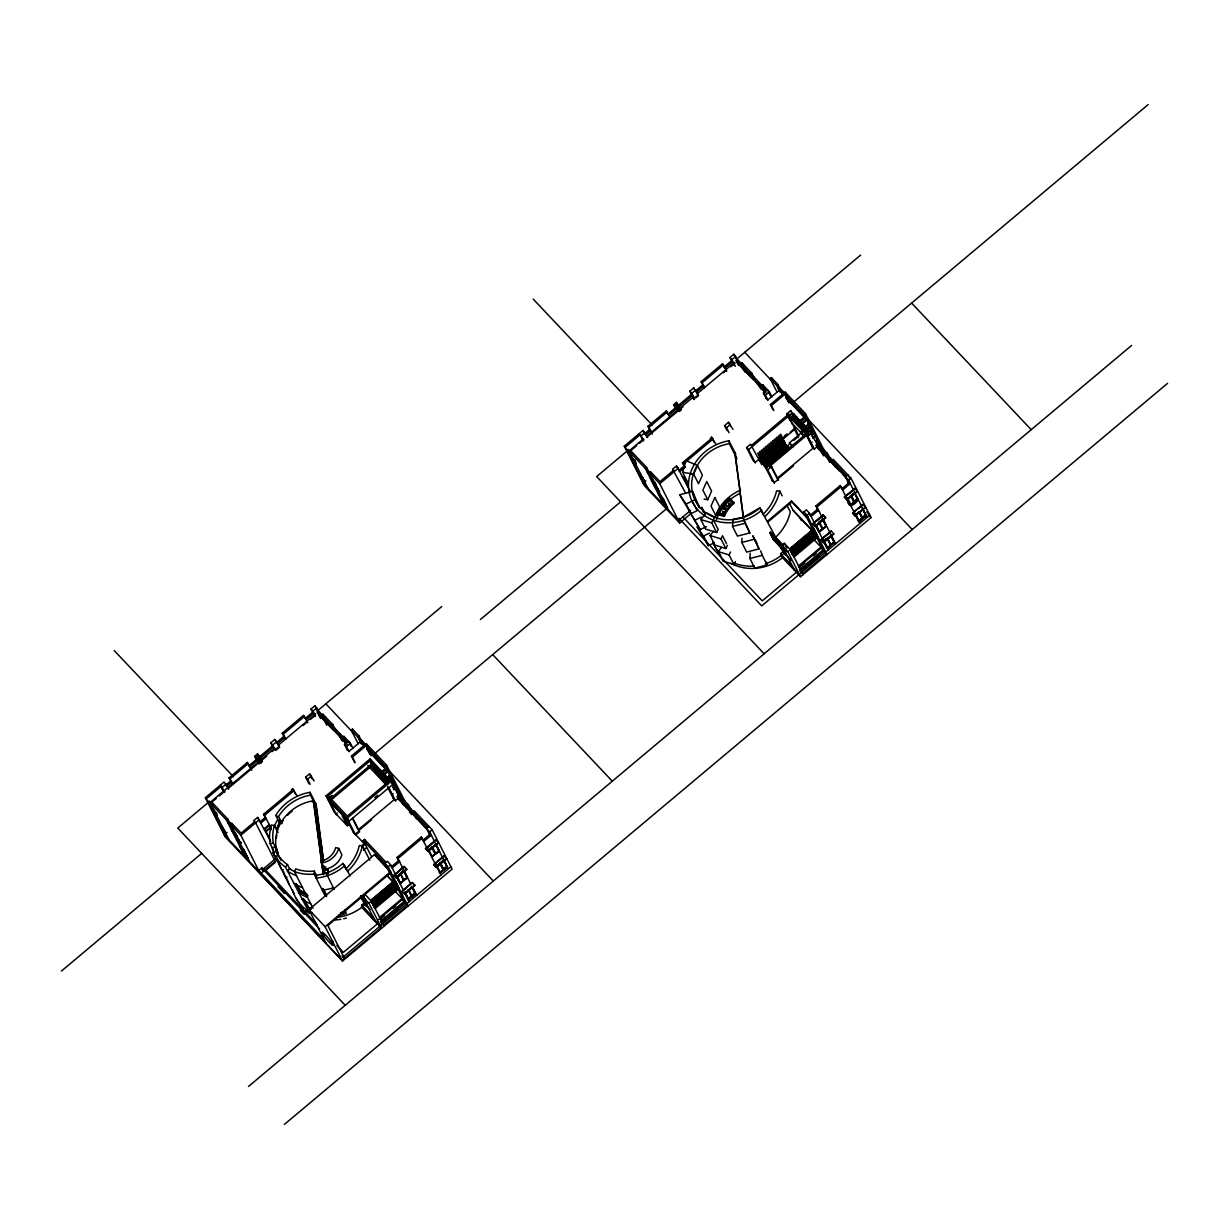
<?xml version="1.0" encoding="UTF-8"?>
<svg xmlns="http://www.w3.org/2000/svg" width="1229" height="1229" viewBox="0 0 1229 1229"><rect width="100%" height="100%" fill="white"/><g stroke="black" fill="none" stroke-linecap="round" stroke-linejoin="round"><path stroke-width="1.5" d="M325.117 895.741L314.117 874.065L314.286 871.115L312.304 871.269A42.139 37.377 -26.9 0 1 297.249 869.395L295.79 868.872L294.422 871.638L313.026 908.323M732.561 526.473L732.96 519.329L742.746 517.332L749.828 532.94L737.446 536.09L732.561 526.473L744.943 523.324M759.046 548.917L752.947 536.013L759.046 548.917L746.664 552.067L741.778 542.45L742.009 538.256M766.066 561.96L767.173 564.956L754.79 568.09L749.905 558.473L750.212 553.111M687.487 481.891L682.602 472.274L685.936 460.568L697.519 465.53L702.404 475.147L698.533 483.734L693.648 474.117L697.519 465.53M707.75 499.711L711.606 491.124L706.736 481.507L702.865 490.094L707.75 499.711L704.063 499.097M716.63 532.526L711.745 522.909L714.663 517.025L706.491 512.77L700.822 519.529L705.707 529.146L716.63 532.526L718.166 529.407L713.296 519.79M727.384 545.384L725.832 548.503L720.962 538.886L722.498 535.767L726.569 543.786M735.434 561.592L733.974 564.541L729.089 554.924L730.548 551.975M279.029 822.262L275.895 815.15A45.381 40.25 -26.9 0 1 310.046 792.29L316.13 804.319L323.565 860.684M281.963 823.783L278.645 816.363A42.139 37.377 -26.9 0 1 310.43 795.178L310.046 792.29M308.126 895.91L299.477 891.471L307.02 894.651M305.944 894.589L299.876 891.486L306.282 894.067M311.045 909.061L307.957 906.987M308.356 906.987L303.409 898.43M309.8 910.735A45.381 40.25 -26.9 0 1 307.573 909.399L285.451 867.044L287.494 864.617L286.418 863.879A42.139 37.377 -26.9 0 1 277.047 853.325L276.018 851.328L273.099 852.726L294.207 894.328A45.381 40.25 -26.9 0 1 292.364 889.612M300.506 890.257L298.463 892.684A45.396 40.265 -26.9 0 0 307.434 897.293M725.832 548.503L714.925 545.123L710.039 535.506L713.665 531.174M733.974 564.541L723.051 561.161L718.166 551.544L721.577 547.489M416.477 818.652L413.082 811.939L414.311 810.91L432.178 829.821L452.118 869.103L342.522 961.047L225.291 836.98L205.366 797.698L224.124 781.951L228.655 789.095M231.605 782.842L229.055 777.819L247.321 762.487L251.715 770.245M256.415 759.63L254.726 756.281L257.552 753.899L262.407 761.611L260.917 762.856L259.918 761.796L227.903 788.68M270.887 742.715L274.835 739.397L279.674 747.124L275.726 750.427L270.887 742.715L273.437 747.739M284.79 738.214L282.24 733.191L303.594 715.263L307.834 722.744M313.549 714.08L310.998 709.056L314.947 705.738L319.494 712.881M691.266 513.292L679.698 523.016L644.211 485.455L624.286 446.188L643.044 430.442L647.575 437.585M650.525 431.333L647.975 426.294L666.241 410.978L669.79 417.061M675.351 408.12L673.646 404.756L676.488 402.375L681.327 410.102M694.062 399.579L689.807 391.191L693.755 387.888L698.594 395.6L695.967 397.812M702.865 385.015L701.16 381.666L722.514 363.753L726.769 371.219M732.469 362.57L729.918 357.547L733.867 354.229L738.414 361.372M225.061 835.628L206.349 798.758L221.159 786.33L223.709 791.353M232.604 783.902L230.053 778.863L248.319 763.547M259.119 764.039L255.724 757.325L257.076 756.188L260.917 762.856M285.789 739.274L283.238 734.235L304.592 716.323M643.981 484.103L625.284 447.233L640.079 434.805L642.644 439.844M652.369 434.052L648.973 427.354L667.239 412.022M677.194 410.839L674.644 405.816L675.996 404.679L679.837 411.346L678.838 410.286L646.823 437.155M704.709 387.749L702.158 382.726L723.512 364.813M224.707 792.413L222.157 787.374L226.105 784.071M258.075 757.248L259.549 756.004M272.884 744.82L276.832 741.502M315.546 716.2L312.996 711.161L316.944 707.858M643.627 440.888L641.077 435.865L645.025 432.547M676.995 405.739L678.469 404.495M693.648 397.858L694.646 398.918L691.804 393.311L695.752 389.992M735.311 366.35L731.916 359.651L735.864 356.333M259.181 757.095L272.515 745.911L273.514 746.971L260.179 758.155L257.552 753.899M276.464 742.608L283.868 736.386L284.867 737.446L277.462 743.653M695.384 391.083L702.788 384.877L703.787 385.937L696.382 392.143M313.625 713.312L306.221 719.533L305.222 718.473L312.627 712.267L315.238 716.522M692.434 395.461L679.099 406.645L678.101 405.585L691.435 394.401L694.062 398.657M732.545 361.802L725.141 368.024L724.142 366.964L731.547 360.742L734.159 365.013M208.269 802.476L177.759 828.069L345.211 1005.307M317.143 711.115L441.733 606.573M627.189 450.951L596.679 476.56L764.131 653.782M737.508 358.392L860.653 255.064M320.585 718.504L317.328 712.098L318.557 711.053L324.548 717.383M738.69 365.397L736.248 360.573L737.492 359.544L742.27 364.614M210.021 802.522L259.519 760.997L260.517 762.057L261.992 760.812L260.994 759.752L274.328 748.569L275.327 749.629L279.275 746.31L278.276 745.266L315.699 713.849M628.941 451.012L643.504 438.799M646.408 436.356L678.439 409.487L679.437 410.547L680.912 409.303L679.914 408.243L693.248 397.059L694.247 398.119L698.195 394.801L697.196 393.741L734.619 362.34M229.055 839.837L210.343 802.967L211.572 801.938L227.749 819.052L230.299 824.075M647.975 488.328L629.263 451.458L630.492 450.428L646.669 467.527L649.219 472.566M211.88 802.107L216.258 798.451M219.161 796.008L224.984 791.123M261.408 760.567L266.739 756.081M272.07 751.61L274.728 749.383L274.328 748.569M303.148 725.525L306.036 723.113M310.353 719.487L314.67 715.862M630.815 450.597L636.637 445.712M639.541 443.27L643.904 439.598M680.328 409.042L682.986 406.814M723.512 372.802L726.385 370.39M730.717 366.764L735.034 363.139M213.185 805.164L211.972 806.178L207.978 801.953L209.191 800.939L212.187 804.104M632.105 453.639L630.892 454.669L626.898 450.444L628.111 449.43L631.107 452.595M326.791 725.279L321.691 715.217L322.92 714.187L332.89 724.726L336.285 731.439M744.851 372.08L740.611 363.707L741.84 362.663L751.81 373.217L755.205 379.915M630.646 456.435L634.149 461.075M211.634 808.882L214.384 810.863L211.88 808.682L216.765 815.011M743.468 365.873L742.239 366.903L736.248 360.573M214.076 810.556L212.863 811.57L216.842 815.795L213.354 811.155M213.063 811.693L212.125 808.467M633.949 460.952L635.362 460.061M334.196 730.794L331.646 725.771L332.89 724.726M753.131 379.285L750.581 374.246L751.81 373.217M245.216 856.951L226.505 820.081L227.749 819.052M664.136 505.442L645.425 468.572L646.669 467.527M220.682 825.596L224.17 830.22M639.602 474.071L643.09 478.711L641.123 475.792M641.415 477.405L644.718 481.922L645.932 480.892M254.649 821.771L241.084 833.154L231.728 823.261L230.499 824.306L249.21 861.176M223.97 830.113L222.034 827.44L224.216 829.898M642.89 478.588L644.641 481.123L641.169 477.605M339.265 735.295L340.494 734.266L334.518 727.937L333.274 728.966L339.265 735.295L341.693 740.119M758.185 383.786L759.414 382.757L753.438 376.427L752.194 377.457L758.185 383.786L760.628 388.594M342.722 741.148L340.279 736.34L341.493 735.326L345.472 739.535M759.199 384.831L760.413 383.801L764.392 388.026L763.178 389.055L759.199 384.831L761.642 389.639M225.399 832.909L221.804 829.206L225.798 833.431L227.012 832.417M233.356 826.472L232.127 827.501L228.133 823.292L229.377 822.247L232.358 825.412M652.276 474.962L651.047 475.992L647.053 471.767L648.297 470.738L651.278 473.902M61.45 971.064L201.679 853.387M480.37 619.539L620.599 501.878M346.04 744.052L342.63 737.354L343.874 736.325L350.434 743.299L352.984 748.323M358.192 743.791L351.248 730.118L352.493 729.089L359.068 736.048L362.54 742.884M764.96 392.543L761.55 385.845L762.794 384.8L769.354 391.79L771.904 396.813M777.112 392.266L770.184 378.609L771.413 377.58L777.988 384.539L781.245 390.945M233.51 832.202L236.506 836.411M652.43 480.693L655.917 484.487L652.246 480.831M270.657 841.297L257.614 817.408L253.666 820.711L255.647 822.831L274.359 859.701M309.017 783.825L305.606 777.127L309.57 773.809L314.102 780.937M347.331 750.12L344.489 744.497L348.452 741.179L350.987 746.218M690.421 491.462L676.534 465.883L672.586 469.201L685.628 493.106M727.092 430.642L724.542 425.603L728.49 422.3L733.022 429.428M766.251 398.595L763.409 392.988L767.372 389.654L770.752 396.383M296.834 795.44L292.686 788.726L291.457 789.755L292.041 790.401L263.544 814.32L265.249 817.669M715.754 443.93L711.606 437.217L710.377 438.246L710.976 438.876L682.464 462.795L684.169 466.16M673.584 470.261L660.004 481.645L650.648 471.752L649.419 472.781L668.13 509.666M236.767 838.9L240.254 843.54L241.483 842.51M260.763 874.526L240.838 835.244L259.596 819.513M271.332 828.776L264.542 815.365L294.284 790.416M310.154 784.256L307.603 779.232L311.551 775.914M349.036 751.641L346.486 746.617L350.434 743.299M361.295 743.914L357.839 737.093L359.068 736.048M655.687 487.391L659.174 492.03M679.698 523.016L659.758 483.734L678.516 468.003M685.167 467.204L683.462 463.855L713.204 438.907M729.074 432.746L726.523 427.723L730.472 424.404M767.956 400.132L765.406 395.093L769.354 391.79M780.016 391.99L776.759 385.568L777.988 384.539M236.967 839.023L231.789 830.22M651.984 479.832L655.395 487.913L650.709 478.695M240.346 842.602L235.185 833.8M783.103 394.524L779.186 390.392L767.848 399.901L765.851 397.797M269.228 837.809L264.558 828.592L269.151 825.504M241.637 848.24L244.955 852.173M264.696 828.745L268.951 825.289M354.843 762.779L351.433 756.065L366.242 743.653L386.613 765.206L405.324 802.076M660.557 496.731L663.552 500.925L658.452 494.212M772.903 409.58L770.353 404.556L785.162 392.128L805.533 413.681L824.244 450.567M354.981 762.149L352.431 757.125L366.012 745.742L385.384 766.235L403.235 801.431M773.901 410.64L771.351 405.616L784.932 394.217L804.304 414.726L822.155 449.922M662.723 497.914L666.917 507.546L663.522 503.951L658.852 494.734M265.879 831.203L270.103 827.624L266.017 831.357M662.431 498.436L659.942 494.857M266.171 831.418L270.073 827.685M245.631 854.309L244.402 855.353L248.396 859.563L244.894 854.938M664.551 502.799L663.322 503.829L667.316 508.053M373.693 754.452L667.562 507.869M792.613 402.943L1148.193 104.557M334.411 812.384L326.038 795.87L370.083 758.907L391.175 781.229L400.116 798.865M369.852 760.997L328.266 795.9L347.361 816.102L388.948 781.214L369.852 760.997L371.481 764.208L388.026 781.721M332.06 795.378L327.651 799.08L348.744 821.402L392.804 784.44L380.944 771.873M753.331 460.875L746.587 447.571L750.535 444.253L761.796 464.654M790.063 420.564L786.683 413.912L790.631 410.594L799.603 426.279M329.894 799.096L371.481 764.208M751.518 445.313L788.91 413.943L808.021 434.144L770.629 465.514L777.127 478.342L813.291 448.001L806.777 435.174M330.97 800.094L372.387 765.329M755.328 462.98L748.569 449.676L792.628 412.714M331.292 800.955L330.063 801.999L347.162 820.096L348.391 819.052M374.707 765.283L373.478 766.312L377.687 774.623M797.452 424.773L792.398 414.803L793.627 413.758L796.653 419.273M375.198 765.805L373.969 766.835L378.194 775.161M797.959 425.295L792.889 415.325L794.118 414.296M798.942 426.355L793.888 416.385L795.117 415.341L797.314 419.197M375.459 768.417L376.704 767.388M798.604 425.219L794.38 416.908L795.624 415.878M798.804 420.779L796.622 416.923L795.378 417.968L799.249 425.142M795.885 418.49L797.114 417.461M319.571 929.032L261.838 867.92L258.735 870.516L324.348 939.955M379.193 770.03L377.964 771.059L381.328 777.711M800.755 426.724L796.884 419.55L798.113 418.505L803.889 429.29M379.684 770.552L378.455 771.582L381.835 778.234M798.604 419.043L796.884 419.55M385.384 766.235L386.613 765.206M804.304 414.726L805.533 413.681M262.023 870.055L276.986 857.489M690.683 510.358L678.469 520.604L642.982 483.058M380.683 771.612L379.454 772.642L384.508 782.612M801.754 427.784L798.374 421.132L799.603 420.088L806.239 432.531M381.19 772.135L379.945 773.164L383.325 779.816M382.111 771.29L385.814 768.171L386.812 769.231L403.066 801.293M802.245 428.306L798.865 421.655L804.734 416.662L805.732 417.722L800.786 421.854M277.8 859.286L260.425 873.865L342.184 960.387L381.282 927.588L361.495 906.649M265.111 870.885L275.25 862.374M383.11 772.334L386.812 769.231M382.188 773.195L380.944 774.224L386.014 784.194M802.399 427.707L799.864 422.715L801.108 421.67L800.371 423.237L803.735 429.889M784.071 436.295L786.959 433.868M758.785 458.647L761.657 456.236M765.944 452.641L768.816 450.229M771.674 447.832L787.436 434.605M790.293 432.209L794.595 428.598M336.162 814.013L337.391 812.984M382.68 774.977L387.611 770.844M801.6 423.467L806.531 419.319M804.78 427.108L802.598 423.252L801.369 424.297L806.086 433.13M384.324 774.746L388.026 771.643M802.015 424.266L806.946 420.134M801.861 424.819L803.09 423.79M385.676 776.882L384.431 777.911L386.966 782.904M803.351 426.402L804.089 424.835L802.86 425.879L806.731 433.054M807.376 432.977L804.35 427.462L808.313 424.22L812.984 433.438M805.748 426.555L808.467 424.389M386.352 778.756L389.654 775.222M805.272 427.231L808.974 424.128L807.991 423.083M387.12 778.387L389.393 775.729L394.232 785.116M808.713 424.635L804.35 427.462M386.92 780.553L388.164 779.524M792.367 446.296L789.433 442.824L801.154 432.977L801.569 433.791M808.375 434.037L805.855 429.044L807.576 428.537M808.037 432.9L806.347 429.566L809.634 426.724L807.361 429.489M388.717 780.2L390.868 778.51M785.316 448.57L789.832 443.623M793.627 440.443L797.59 437.109M806.593 429.566L809.696 426.801M388.349 780.799L391.006 778.556M807.269 429.29L809.926 427.047M388.441 780.999L391.114 778.756L390.607 778.141M807.345 430.626L809.081 430.119L807.345 430.626L809.035 433.945M355.488 834.706L347.116 818.191L391.175 781.229M772.595 481.399L765.682 467.773L809.727 430.811L823.43 455.805M374.799 797.652L377.733 795.194M774.424 483.181L767.664 469.893L771.612 466.574L769.631 464.47M814.52 449.537L807.776 436.234L811.724 432.915M349.528 821.279L348.283 822.309L342.307 815.979L347.285 825.78L348.514 824.751L345.195 818.222M392.466 787.328L394.54 784.839M811.386 435.819L813.859 433.745L808.574 423.713M393.28 788.941L395.753 786.867M393.695 789.74L396.153 787.666M812.615 438.231L815.073 436.157M391.928 794.702L393.157 793.673M810.848 443.193L812.077 442.163M398.887 799.895L397.259 796.684L398.503 795.655L402.482 799.879M817.807 448.385L816.179 445.175L817.423 444.145L821.402 448.355M358.607 830.666L371.634 819.743M777.542 479.141L793.442 465.791M355.258 834.23L359.206 830.912M778.126 479.402L774.178 482.705L772.181 480.6M356.978 833.923L359.605 831.71L352.692 818.084M403.189 804.718L399.824 798.097L401.053 797.053L408.535 804.964L411.592 810.986M371.419 856.521L363.277 840.498L364.521 839.453L386.167 862.374M411.669 814.612L407.291 806.009L408.535 804.964M826.211 454.484L827.455 453.455L819.973 445.543L818.744 446.573L826.211 454.484L830.082 462.119M361.495 845.998L365.443 842.679M361.864 846.827L365.858 843.478M363.385 850.253L366.242 847.856M835.397 467.143L832.002 460.429L833.231 459.4L851.113 478.311L871.038 517.593L800.54 576.739L782.566 557.72L780.538 553.711L783.011 551.652L791.399 560.532M415.94 814.12L414.711 815.15L408.719 808.82L409.964 807.791L414.741 812.845M767.541 521.188L791.522 501.079L806.301 516.718M767.956 521.987L791.922 501.878L791.522 501.079M326.038 943.304L308.955 909.629L374.492 854.631L390.638 871.73L325.101 926.712L342.522 961.047M770.598 532.049L769.968 532.879L770.598 532.049L782.689 544.939L781.951 545.568M770.982 532.787L770.337 533.616L770.982 532.787L782.965 545.476L782.32 546.29M772.473 537.826L773.21 537.196L772.473 537.826L784.563 550.7L785.3 550.085L770.706 534.338L771.351 533.524L783.441 546.413L782.689 547.028M783.441 548.503L784.087 547.673L771.72 534.262L771.075 535.076L785.669 550.822L784.932 551.437L772.841 538.548L773.579 537.933L772.841 538.548M771.075 535.076L771.72 534.262M771.459 535.813L772.089 534.999L771.459 535.813L783.81 549.24L784.455 548.411L783.718 549.04M772.104 537.088L772.841 536.458L772.196 537.288L784.194 549.977L784.932 549.348M428.998 826.456L426.524 828.515L429.935 835.228M813.583 531.051L803.858 511.909L806.332 509.835L809.512 513.215L828.223 550.085M398.703 860.807L396.998 857.458L421.317 837.057L441.027 874.987M818.483 510.972L815.933 505.933L840.237 485.532L859.947 523.462M408.059 906.065L388.134 866.798L390.592 864.724L387.412 861.345L384.938 863.419L394.294 881.854M410.609 883.743L397.996 858.503L422.315 838.101M448.032 868.35L429.72 831.895L432.178 829.821M826.979 554.556L807.054 515.274L809.512 513.215M835.628 543.863L816.916 506.993L841.235 486.592M866.952 516.825L848.64 480.385L851.113 478.311M807.945 516.472L806.7 517.517L791.415 501.34M391.037 872.529L327.866 925.529L344.55 958.405L342.061 955.778M375.628 921.919L362.924 896.878L365.397 894.804L371.465 901.333M790.401 549.824L784.317 543.295L781.844 545.369L794.564 570.41M363.031 897.078L363.661 896.248M363.4 897.815L364.137 897.185M782.596 546.828L783.441 546.413M393.787 875.186L404.157 866.476L406.753 869.41L396.383 878.12L394.002 875.586L404.157 866.476M425.511 848.563L435.88 839.868L438.476 842.802L428.107 851.497L425.511 848.563L428.107 851.497M812.722 523.662L823.077 514.966L825.673 517.901L815.303 526.596L812.922 524.061L823.077 514.966M844.431 497.054L854.8 488.359L857.396 491.293L847.027 499.988L844.431 497.054L847.027 499.988M364.521 900.012L365.151 899.198L364.414 899.812L360.819 896.002M425.71 848.962L435.88 839.868M844.63 497.453L854.8 488.359M364.798 900.55L365.535 899.935L364.89 900.749M397.274 873.112L402.221 868.212M427.661 847.611L432.992 843.14M817.531 520.481L821.141 516.702M851.912 491.631L846.182 495.686M365.167 901.287L365.904 900.657L361.94 896.125M363.646 909.245L361.618 905.235L364.076 903.161L370.083 909.506M365.535 902.025L366.273 901.395L365.643 902.224L361.94 898.215M396.936 876.385L403.588 870.793L407.045 877.598L403.911 880.241M818.514 522.632L822.508 519.268M365.904 902.747L366.657 902.132L366.012 902.962L361.111 897.677M401.545 872.682L403.696 870.992M429.797 849.085L431.901 847.334M784.824 551.237L785.669 550.822M820.465 521.173L822.616 519.483L816.087 525.121M848.717 497.576L850.821 495.809M851.129 495.441L853.279 493.735M397.167 876.63L403.435 870.624M428.89 850.022L435.558 844.431M850.468 496.27L854.478 492.921M406.553 869.011L396.383 878.12M427.907 851.098L438.476 842.802M825.473 517.501L815.303 526.596M846.827 499.588L857.396 491.293M364.89 904.759L367.302 902.747M783.825 553.25L786.222 551.237M394.739 880.394L370.774 900.504L394.739 880.394L395.446 881.224L371.143 901.241L371.849 902.071M813.659 528.885L789.694 548.994L813.659 528.885L814.366 529.714L790.063 549.732L790.769 550.561M361.833 907.325L381.62 928.248L368.915 903.207L395.339 881.024M800.54 576.739L787.835 551.698L814.259 529.515M395.707 881.761L371.511 901.978L372.218 902.808M790.447 550.454L814.643 530.252M371.619 902.178L395.815 881.961L395.216 881.331M790.539 550.669L814.735 530.452L814.136 529.807M396.091 882.499L371.988 902.916L376.12 899.167M378.947 896.801L383.171 893.237M385.998 890.871L395.861 882.591L396.568 883.436L372.587 903.545L371.895 902.716M815.011 530.974L790.908 551.391L803.505 540.545M806.316 538.179L813.368 532.265M396.46 883.236L372.372 903.638L377.902 898.706M380.729 896.34L384.954 892.792M387.78 890.426L396.23 883.328L396.936 884.158L372.971 904.283L372.264 903.438M791.292 552.128L805.287 540.099M808.098 537.734L812.338 534.185M791.415 551.836L815.38 531.711M815.488 531.911L791.507 552.036L790.815 551.191M396.829 883.958L372.74 904.375L373.339 905.02L397.305 884.895M791.553 552.666L815.749 532.449M815.856 532.649L791.891 552.758L791.184 551.929M373.109 905.112L397.213 884.696M816.133 533.186L791.937 553.403L792.905 554.771M852.465 502.707L857.396 498.559M792.029 553.603L816.225 533.386M373.601 905.543L397.582 885.433M407.367 877.322L399.963 883.543L407.367 877.322L404.111 870.915M439.076 850.714L431.671 856.92L439.475 851.129L435.819 844.292M816.502 533.924L792.306 554.141L793.273 555.508L817.239 535.383L816.271 534.016L816.87 534.661L792.782 555.078L793.381 555.708L817.346 535.583L816.64 534.753M826.287 525.812L818.883 532.019L826.287 525.812L823.031 519.391M850.591 505.411C869.057 486.454 848.333 518.131 847.349 498.989M397.674 885.633L373.386 905.65L374.353 907.017L398.319 886.908M432.101 856.582L435.25 853.94L431.732 847.165M438.768 850.99L435.619 853.633L432.101 846.842L435.465 853.464M792.398 554.34L816.609 534.123M819.313 531.681L822.462 529.038L818.944 522.264L822.293 528.869M822.831 528.731L825.965 526.089M851.021 505.073L854.17 502.431M854.539 502.123L857.688 499.481L854.278 492.798M400.224 883.021L407.291 877.859L403.389 870.178M431.947 856.413L439.014 851.236L435.358 844.308M816.732 526.657L819.543 531.927L826.211 526.335L822.309 518.653M850.867 504.904L857.934 499.727L854.816 493.582M397.95 886.17L373.862 906.587L374.461 907.217L398.426 887.108L397.827 886.478M373.862 906.587L398.058 886.37M792.997 554.97L816.978 534.861M374.722 907.755L398.703 887.63M793.642 556.23L817.623 536.121M375.137 908.554L399.102 888.444M794.057 557.044L818.022 536.919M401.929 891.209L412.299 882.514L414.895 885.448L404.525 894.144L402.129 891.609L412.299 882.514M433.637 864.601L444.007 855.906L446.603 858.841L436.234 867.536L433.637 864.601L436.234 867.536M820.849 539.7L831.219 531.005L833.815 533.939L823.445 542.634L821.049 540.099L831.219 531.005M852.557 513.092L862.927 504.382L865.523 507.316L855.154 516.011L852.557 513.092L855.154 516.011M433.852 865.001L436.433 862.819M439.03 860.653L444.007 855.906M852.772 513.492L855.353 511.31M859.179 508.099L862.927 504.382M823.829 540.729L826.595 538.594M409.672 888.721L411.761 886.954M437.877 865.062L439.967 863.296L437.923 865.124M827.378 547.642L824.029 541.037L826.656 538.655M408.305 889.965L405.171 892.607L408.52 899.229M408.689 889.658L411.961 887.077M824.091 541.098L826.887 538.916M827.609 538.148L829.698 536.382M855.799 514.49L857.903 512.723M414.68 885.049L404.525 894.144M436.034 867.136L446.603 858.841M854.954 515.612L865.523 507.316M379.484 917.525L402.052 898.599M798.404 566.016L820.972 547.089M378.486 919.522L402.451 899.398L404.848 901.932L407.644 905.266L383.678 925.376L381.282 922.856L405.263 902.731M798.819 566.815L821.371 547.888L826.564 553.757L802.598 573.866L800.202 571.331L824.183 551.222M380.299 919.138L384.539 915.59M392.988 908.492L395.815 906.126M799.219 567.614L804.872 562.882M813.321 555.785L816.148 553.419M378.01 923.317L343.352 952.383L336.854 945.5M404.449 901.134L380.468 921.243L382.864 923.778M796.93 571.808L762.272 600.873L682.909 516.887M823.369 549.624L799.388 569.734L801.784 572.268M409.964 896.863L413.666 893.76M442.916 869.21L445.374 867.152M860.607 518.73L864.31 515.627M380.882 922.042L404.848 901.932M799.802 570.533L823.768 550.423M830.481 535.137L833.938 541.958L827.685 547.965L834.337 542.373L830.451 534.692M439.813 872.959L447.218 866.737L443.961 860.331M834.414 541.835L827.009 548.057L823.753 541.636M858.733 521.434L866.138 515.228M415.417 893.882L408.366 899.06L415.417 893.882L411.531 886.201M447.141 867.275L440.074 872.436L447.141 867.275L443.239 859.593M866.061 515.765L858.994 520.927L866.061 515.765L862.159 508.084M383.095 922.472L385.921 920.106M388.748 917.74L398.611 909.46M802.03 570.947L818.944 556.752M342.783 957.406L450.889 866.691M248.488 1086.467L1131.663 345.395M284.375 1124.443L1167.55 383.371M742.715 517.624L759.86 507.854L776.083 538.025M679.729 494.734L686.12 504.028L695.199 499.65L692.557 491.416L679.729 494.734L700.223 529.622L706.383 526.642M695.337 520.005L701.498 517.025M714.402 542.726L708.35 545.645L697.073 526.749L703.48 536.028L709.517 533.109M344.965 865.493A45.381 40.25 -26.9 0 1 327.928 875.509L327.191 875.739A45.381 40.25 -26.9 0 1 316.16 878.09L316.314 875.125A42.247 37.484 -26.9 0 0 326.192 873.036L327.144 872.728A42.139 37.377 -26.9 0 0 342.968 863.372L350.25 875.908M278.015 832.525L274.451 825.504L271.409 824.982A45.381 40.25 -26.9 0 0 270.042 842.986L270.211 843.801L273.314 843.002L278.399 853.018M741.778 542.45L754.16 539.301M749.905 558.473L762.287 555.339L767.173 564.956M342.015 912.333L345.195 911.672M340.479 912.963L345.149 911.38M340.571 913.162L345.718 911.488M312.105 801.907L313.672 801.585L323.304 874.649L313.318 800.77A42.124 37.484 -24.2 0 0 281.118 860.315M314.547 806.716L316.114 806.393M324.379 869.318A19.403 17.221 -26.9 0 0 341.877 854.631L338.712 848.379L335.732 847.549A18.158 16.1 -26.9 0 1 320.969 861.191L324.379 869.318L327.59 868.673L328.435 872.82M320.969 861.191L324.794 870.117L327.989 869.471M314.117 874.065L312.12 874.234A45.381 40.25 -26.9 0 1 295.928 872.175L294.422 871.638M782.182 495.855L779.739 491.047L776.605 490.817A47.716 42.324 -26.9 0 1 763.117 514.275M362.447 845.767L359.314 845.552A47.716 42.324 -26.9 0 1 345.81 868.995L347.807 871.1A49.713 44.106 -26.9 0 0 362.447 845.767L369.76 860.192M682.602 472.274L693.648 474.117M690.329 473.457L693.371 473.995M717.229 513.584L724.603 515.596M700.822 519.529L711.745 522.909M710.039 535.506L720.962 538.886M718.166 551.544L729.089 554.924M275.649 815.58L278.415 816.778M311.26 908.723L308.187 907.248L304.393 899.597M721.93 505.457L728.336 509.221M285.451 867.044L284.283 866.245A45.381 40.25 -26.9 0 1 274.221 854.892L273.099 852.726M911.611 303.087L1031.223 429.674M786.79 395.339L779.616 387.749L778.387 388.779L783.165 393.848M770.184 378.609L776.759 385.568M744.759 352.293L770.629 379.669M778.387 387.888L782.258 391.99M807.069 418.244L912.225 529.53M785.7 397.274L803.935 416.57M786.114 398.073L804.334 417.368M832.463 460.076L828.884 456.266L827.655 457.311L833.631 463.64M740.611 363.707L750.581 374.246M761.55 385.845L766.143 390.699M832.002 460.429L846.689 475.976M786.683 413.912L807.776 436.234M816.179 445.175L820.173 449.399M737.369 362.509L765.959 392.773M736.463 361.94L752.071 378.44M757.264 383.94L765.068 392.205M818.683 448.954L839.238 470.707M843.094 474.793L848.64 480.385M850.084 484.134L847.887 481.814L849.116 480.785L816.993 446.788L814.289 449.061L812.292 446.941M729.918 357.547L731.916 359.651M763.409 392.988L765.406 395.093M791.753 422.991L804.488 436.464M794.195 427.8L795.194 428.844L755.082 462.503L754.084 461.443M770.353 404.556L771.351 405.616M851.42 495.763L854.478 502.046M866.629 511.802L869.809 515.181L761.703 605.897L678.961 518.315M860.991 506.118L854.324 511.71M868.442 514.843L871.038 517.593M854.385 501.954L851.19 495.502M865.539 514.598L866.537 515.642L859.132 521.864L858.134 520.804M859.194 512.094L862.543 518.715L858.887 511.786M862.512 517.977L859.317 511.541M789.433 442.824L793.212 446.834M787.374 445.697L789.894 448.37M701.16 381.666L702.158 382.726M815.933 505.933L816.916 506.993M823.292 515.366L825.673 517.901M826.211 526.335L822.693 519.775M819.712 522.371L822.662 528.562M829.268 532.741L822.6 538.333M766.804 467.65L758.907 459.293L765.897 467.051M746.587 447.571L748.569 449.676M765.682 467.773L767.664 469.893M724.542 425.603L726.523 427.723M833.815 541.206L834.814 542.266L827.409 548.472L826.41 547.427M689.807 391.191L691.804 393.311M803.858 511.909L807.054 515.274M830.804 544.585L827.44 537.979M830.435 544.908L827.47 538.717M815.104 531.174L814.52 530.544M813.152 531.389L792.782 509.82L789.341 503.045M793.181 510.619L812.292 530.851M813.46 539.132L825.75 552.144M673.646 404.756L674.644 405.816M769.861 532.679L787.835 551.698M770.23 533.417L784.548 548.61M785.208 551.975L773.21 539.285L785.608 552.773M783.088 552.482L785.623 555.155M728.428 498.375L733.421 503.66M780.538 553.711L792.521 566.4M781.352 555.324L799.311 574.342M533.186 299.077L652.184 425.019M647.975 426.294L648.973 427.354M682.464 462.795L683.462 463.855M682.402 476.56L683.401 477.62M639.095 433.76L641.077 435.865M688.148 486.3L683.478 477.082L688.348 486.515M688.286 487.237L683.001 477.19M624.286 446.188L625.284 447.233M629.263 451.458L645.425 468.572M646.976 470.108L659.758 483.734M635.992 462.212L632.996 459.047L631.783 460.061L635.777 464.285L632.274 459.646M650.31 478.189L654.304 482.398M632.228 459.969L635.685 463.502L634.272 460.691L635.623 463.563M652.184 480.908L655.748 484.625M655.887 487.514L659.666 491.615M662.554 498.052L660.296 495.656L666.318 505.672M640.954 475.93L643.213 478.327M640.877 475.992L644.564 481.184M660.388 496.869L664.044 500.51M660.311 496.931L663.875 500.664M663.814 503.429L666.809 506.594M661.248 498.79L663.768 503.752L667.224 507.27M492.691 654.596L612.303 781.183M367.87 746.848L360.696 739.259L359.467 740.288L364.245 745.358M351.248 730.118L357.839 737.093M325.839 703.818L354.29 733.928M359.467 739.397L363.338 743.499M389.455 771.151L493.305 881.039M364.168 746.034L360.266 741.901L348.913 751.426L346.931 749.306M366.78 748.784L386.305 769.462M367.179 749.598L386.72 770.26M394.063 784.947L389.793 776.16M369.99 765.452L386.551 782.965M342.63 737.354L347.223 742.208M321.691 715.217L331.646 725.771M399.824 798.097L407.291 806.009M413.082 811.939L427.769 827.486M340.279 736.34L344.258 740.565M367.763 765.421L386.582 785.346M317.328 712.098L323.304 718.427M397.259 796.684L401.253 800.909M318.434 714.018L347.039 744.282M429.72 831.895L398.073 798.297L395.369 800.571L393.372 798.466M320.154 716.2L333.151 729.949M340.94 738.214L346.148 743.714M399.763 800.463L426.755 829.022M428.967 833.323L431.164 835.643M310.998 709.056L312.996 711.161M344.489 744.497L346.486 746.617M351.433 756.065L352.431 757.125M442.071 857.627L435.404 863.219M435.097 853.771L432.132 847.58M447.218 866.737L440.212 873.373L439.214 872.329M443.592 869.487L440.643 863.296M443.223 869.809L439.874 863.188L443.377 869.978M282.24 733.191L283.238 734.235M396.998 857.458L397.996 858.503M404.356 866.891L406.753 869.41M331.615 795.762L333.597 797.882M412.498 882.914L414.895 885.448M400.792 873.88L403.742 880.072M410.348 884.25L403.68 889.842M400.424 874.188L403.773 880.809L400.393 883.19L397.812 878.167M326.038 795.87L347.116 818.191M412.068 887.277L411.561 886.647L415.187 893.637M305.606 777.127L307.603 779.232M414.895 892.715L415.894 893.775L408.489 899.997L407.49 898.937M346.04 822.14L348.514 824.751M363.277 840.498L388.134 866.798M408.919 889.919L411.884 896.11M347.285 825.78L335.164 812.968L335.563 813.767M353.261 832.11L364.214 843.724M389.793 871.207L374.492 854.631M411.5 896.417L408.151 889.796M396.184 882.699L395.584 882.069M403.204 889.95L390.592 864.724M386.597 874.818L394.232 882.914M386.997 875.616L393.372 882.361M408.305 900.534L409.303 901.594L405.048 893.206M394.54 890.641L406.83 903.668M254.726 756.281L255.724 757.325M373.001 904.913L373.708 905.742M362.386 895.926L364.89 898.66M362.924 896.878L368.915 903.207M361.372 896.002L366.012 900.857M360.927 896.202L366.749 902.332M360.374 896.202L365.259 901.487M361.48 898.414L366.288 903.484M360.696 897.953L366.688 904.283M364.168 903.991L366.703 906.664M361.618 905.235L373.601 917.909M362.432 906.833L380.391 925.852M325.9 868.964L328.527 871.76M114.251 650.587L233.264 776.544M229.055 777.819L230.053 778.863M263.544 814.32L264.542 815.365M263.482 828.069L264.481 829.129L269.013 824.567L270.641 827.778M220.16 785.27L222.157 787.374M205.366 797.698L206.349 798.758M210.343 802.967L226.505 820.081M228.056 821.617L240.838 835.244M308.955 909.629L325.101 926.712M214.722 811.125L211.234 808.375L215.229 812.584M232.88 830.343L234.877 832.448M215.075 811.616L217.072 813.721M233.418 831.004L235.676 833.385M232.035 830.005L235.507 833.539L240.177 842.756L235.108 835.858M231.39 829.698L235.384 833.923M234.631 833.4L236.997 835.997M234.386 833.615L236.828 836.135M237.765 839.96L240.746 843.125M263.989 868.396L317.328 924.853M242.005 847.426L243.511 849.946L239.517 845.736M243.557 849.623L241.299 847.242L243.803 849.423L247.997 859.056L246.921 855.568M277.954 886.539L284.513 893.483M300.26 910.151L304.208 914.315M222.249 829.114L225.721 832.647L224.292 829.836M224.062 834.568L259.549 872.129M700.223 529.622L688.947 510.711M849.623 478.281L847.918 474.932L845.444 477.006L848.855 483.704M862.405 508.837L865.815 515.504M859.993 513.015L862.62 518.085M850.76 495.748L854.416 502.676L850.652 495.64M827.455 453.455L829.974 458.432M827.87 458.663L829.59 462.043M847.365 497.637L851.267 505.319M855.507 513.676L859.394 521.357M856.29 516.626L857.919 519.836M840.237 485.532L841.942 488.896M817.531 441.349L819.973 446.158M819.958 446.818L816.44 440.259L819.559 446.404M808.313 424.22L813.152 433.607M809.727 430.811L812.261 435.803M807.084 427.999L808.774 431.333M807.776 430.273L805.594 426.417L807.269 429.751M804.596 425.372L806.285 428.691M802.598 423.252L804.288 426.586M801.108 421.67L803.628 426.663M799.603 420.088L801.293 423.421M785.162 392.128L787.712 397.167M806.593 435.727L812.692 447.755M784.932 394.217L789.187 402.605M796.622 416.923L798.297 420.257M785.561 396.368L788.818 402.789M795.117 415.341L797.652 420.333M793.627 413.758L795.317 417.092M801.477 431.348L804.012 436.326M790.631 410.594L793.166 415.586M801.323 431.947L803.013 435.281M800.832 431.425L802.506 434.743M779.186 390.392L779.601 391.191M771.413 377.58L773.149 380.99M788.68 416.017L798.804 435.972M787.681 414.972L792.567 424.589M794.272 428.875L798.497 437.186M762.794 384.8L764.484 388.164M759.414 382.757L761.043 385.952M833.815 533.939L823.445 542.634M787.451 447.602L780.661 434.19L780.031 434.697L786.837 448.109M782.212 438.154L787.313 448.216M831.972 537.027L833.6 540.238M781.598 438.676L786.698 448.739M741.84 362.663L743.545 366.027M781.214 441.395L785.454 449.768M784.993 449.66L778.187 436.264L778.802 435.742L785.715 449.368L783.242 451.442L781.598 455.114M779.739 440.228L784.839 450.29M784.609 452.38L776.958 437.294L776.329 437.816L783.134 451.212M778.51 441.272L783.61 451.32M733.867 354.229L737.262 360.927M827.071 538.287L830.589 545.077M777.896 441.779L783.841 453.516M782.75 453.931L775.1 438.845L774.485 439.367L782.136 454.453M777.511 444.499L782.612 454.546M776.882 445.021L781.982 455.068M780.907 455.483L773.256 440.397L772.626 440.919L780.292 456.005M816.425 525.782L819.543 531.927M823.783 540.284L827.685 547.965M774.808 444.376L780.753 456.113M816.44 527.21L818.883 532.019M774.193 444.898L780.138 456.62M779.524 457.987L771.397 441.948L770.783 442.471L778.433 457.557M772.949 445.927L778.909 457.664M772.334 446.45L778.28 458.171M777.204 458.586L769.554 443.5L768.924 444.022L776.59 459.108M816.563 536.935L822.57 548.779M771.105 447.479L777.051 459.216M821.371 547.888L821.786 548.687M770.491 448.001L776.436 459.723M775.345 460.138L767.695 445.067L767.08 445.574L774.731 460.66M770.107 450.705L775.207 460.767M769.477 451.227L774.577 461.29M773.502 461.705L765.851 446.619L765.221 447.126L772.887 462.212M767.403 450.582L773.348 462.319M722.514 363.753L724.219 367.102M766.788 451.104L772.734 462.841M800.064 517.901L801.416 520.574M771.643 463.256L763.992 448.17L763.378 448.677L771.029 463.763M766.404 453.808L771.505 463.871M765.775 454.331L770.875 464.393M771.612 466.574L778.525 480.201M769.8 464.808L762.149 449.722L761.519 450.244L770.03 467.005M763.701 453.685L769.646 465.422M763.086 454.208L769.031 465.945M767.941 466.359L760.29 451.273L759.676 451.796L767.326 466.882M762.702 456.927L767.802 466.974M787.052 505.472L790.308 511.894A49.713 44.106 -26.9 0 1 775.683 537.227M761.227 455.759L767.188 467.496M766.097 467.911L758.447 452.825L757.817 453.347L764.622 466.759M759.998 456.804L765.099 466.851M759.384 457.311L761.934 462.35M728.49 422.3L730.18 425.649M790.293 549.624L802.998 574.665M784.317 543.295L786.852 548.303M761.857 509.958A45.381 40.25 -26.9 0 1 691.973 501.125A45.381 40.25 -26.9 0 1 728.966 440.765L735.833 454.315M728.966 440.765L729.35 443.654L736.954 458.647M779.893 545.507L784.363 554.31M763.301 514.628L759.86 507.854A42.139 37.377 -26.9 0 1 694.892 499.727A42.139 37.377 -26.9 0 1 729.35 443.654M693.755 387.888L695.46 391.237M734.65 451.995L743.714 518.607M711.606 437.217L714.157 442.24M755.205 539.715L756.834 542.926M743.729 520.036L749.828 532.94M676.488 402.375L678.178 405.739M675.996 404.679L679.391 411.377M666.241 410.978L667.946 414.327M705.016 513.799L701.759 507.393L703.357 512.324M692.557 491.416L699.547 507.623M695.199 499.65L699.27 507.654M676.534 465.883L679.084 470.922M693.095 502.646L697.166 510.665L691.005 513.645L686.12 504.028M703.48 536.028L708.35 545.645M643.044 430.442L644.733 433.791M657.715 488.021L658.775 491.508L654.596 481.876L652.169 479.633L659.021 491.293L653.121 482.751M663.506 499.45L666.625 505.595M661.325 498.728L663.844 503.69M440.243 862.881L443.761 869.656M408.95 810.172L410.67 813.552M428.445 849.147L432.347 856.828M436.572 865.185L440.474 872.867M421.317 837.057L423.022 840.406M401.822 799.864L397.52 791.768L400.639 797.913M397.551 795.624L399.241 798.942M385.937 779.493L387.611 782.827M382.68 773.717L384.37 777.051M385.43 778.971L387.965 783.964M383.94 777.389L387.304 784.041M388.856 787.743L395.6 801.047M366.242 743.653L368.792 748.676M382.449 775.806L386.659 784.117M387.857 786.698L394.371 799.511L358.207 829.852L352.508 818.637M381.451 774.746L385.66 783.073M387.673 787.236L393.772 799.265M366.012 745.742L371.112 755.789M366.641 747.893L369.883 754.299M380.329 776.651L376.965 769.999L377.702 768.448L376.458 769.477L379.838 776.129M374.968 767.895L379.684 776.743M370.083 758.907L371.711 762.118M352.493 729.089L354.229 732.499M343.874 736.325L345.564 739.674M340.494 734.266L342.123 737.477M412.452 887L416.708 895.388M413.052 888.552L415.494 893.36L408.089 899.567L404.833 893.16M322.92 714.187L324.625 717.536M314.947 705.738L318.342 712.451M397.505 877.306L400.623 883.451M404.863 891.793L408.765 899.474M397.52 878.735L399.963 883.543M397.643 888.444L403.65 900.289M402.451 899.398L402.866 900.196M364.521 839.453L366.134 842.664M346.747 819.297L353.66 832.924M329.649 801.185L336.562 814.812M309.57 773.809L312.12 778.833M371.373 901.134L384.078 926.19M310.43 795.178L316.329 806.823M361.034 897.17L365.274 905.496M342.968 863.372L345.518 868.381M274.835 739.397L276.54 742.746M321.092 841.819L320.692 841.02L323.396 861.775M292.686 788.726L295.237 793.75M334.15 889.443L326.192 873.036M344.581 909.982L346.317 913.408L344.335 914.038A45.381 40.25 -26.9 0 1 338.835 915.298M257.076 756.188L260.471 762.902M314.286 871.115L316.821 876.108M323.58 889.458L326.115 894.451M322.858 888.429L326.745 896.033M323.058 889.642L326.315 896.064M322.336 888.613L326.392 896.632M247.321 762.487L249.011 765.836M268.752 825.074L271.087 829.683M287.494 864.617L290.029 869.61M297.157 884.895L299.461 889.443M296.266 883.574L300.045 891.225M296.035 883.912L299.876 891.486M296.235 885.064L299.477 891.471M303.548 899.49L307.619 907.509M276.018 851.328L278.553 856.336M257.614 817.408L259.304 820.757M270.211 843.801L273.76 850.821M221.02 786.944L222.726 790.293M261.838 867.92L263.528 871.269M231.728 823.261L233.433 826.61M243.634 849.562L248.304 858.779L244.848 855.261L242.405 850.238M241.191 847.365L245.093 855.046M232.112 829.944L233.264 832.417M239.916 846.243L244.602 855.461M215.275 812.261L216.688 815.073M211.956 808.621L213.385 811.417M313.318 800.77L313.672 801.585M760.643 550.838L762.287 555.339M273.314 843.002L273.176 842.264A42.139 37.377 -26.9 0 1 274.451 825.504M735.065 452.794L740.027 490.31M327.59 868.673L328.251 873.696M315.73 803.505L323.304 860.715M324.041 866.337L325.04 873.834M739.612 489.495L743.299 517.808M324.302 866.337L324.794 870.117M325.869 866.983A18.158 16.1 -26.9 0 1 324.133 867.444M332.967 941.66A8.618 1.014 50 0 1 331.661 940.339M338.712 848.379A19.403 17.221 -26.9 0 1 321.215 863.065M276.848 850.115A42.124 37.484 -24.2 0 1 276.325 847.15M276.325 838.009A42.124 37.484 -24.2 0 1 276.848 834.952M281.502 823.2A42.124 37.484 -24.2 0 1 283.254 820.48M287.417 815.395A42.124 37.484 -24.2 0 1 292.348 810.94M274.282 826.564A44.858 39.789 -26.9 0 1 277.677 819.589L280.442 820.788A41.34 36.67 -26.9 0 0 276.479 829.514M310.691 903.699A45.396 40.265 -26.9 0 1 301.719 899.106M306.605 893.652A42.201 37.423 -26.9 0 1 305.191 892.991M304.485 892.638A42.201 37.423 -26.9 0 1 302.457 891.517M301.796 891.102A42.201 37.423 -26.9 0 1 301.136 890.687M346.363 918.048A45.381 40.25 -26.9 0 1 343.628 918.754M340.863 919.307A45.381 40.25 -26.9 0 1 335.302 919.922M309.6 913.393A45.381 40.25 -26.9 0 1 305.453 910.32M303.563 908.6A45.381 40.25 -26.9 0 1 300.199 904.79M298.724 902.731A45.381 40.25 -26.9 0 1 296.235 898.338M295.621 872.022A42.139 37.377 -26.9 0 1 289.506 868.642L287.478 871.054A45.381 40.25 -26.9 0 0 296.435 875.662M333.305 887.768A45.458 40.311 -26.9 0 1 322.244 890.088M302.503 887.661A45.458 40.311 -26.9 0 1 293.516 883.067M281.241 868.765A46.041 40.834 -26.9 0 1 278.906 862.389M289.368 884.803A46.041 40.834 -26.9 0 1 287.325 879.426M286.91 877.921A46.041 40.834 -26.9 0 1 286.68 876.891M286.111 878.382A46.041 40.834 -26.9 0 1 283.791 872.006M283.315 869.963A46.041 40.834 -26.9 0 1 283.223 869.456M363.661 905.834A45.427 40.28 -26.9 0 1 336.823 917.372M312.227 913.331A45.427 40.28 -26.9 0 1 293.132 891.67M779.739 491.047A49.713 44.106 -26.9 0 1 765.099 516.38M782.581 554.325A45.427 40.28 -26.9 0 1 765.344 563.804M754.13 566.016A45.427 40.28 -26.9 0 1 733.959 563.066M719.288 552.82A45.427 40.28 -26.9 0 1 712.666 541.881M716.553 519.683A42.139 37.377 -26.9 0 1 739.996 493.336M782.873 557.474A45.381 40.25 -26.9 0 1 730.763 563.22M720.732 555.231A45.381 40.25 -26.9 0 1 713.312 542.112M715.232 517.179A42.185 37.423 -26.9 0 1 740.657 490.064M717.767 514.674A40.557 35.979 -26.9 0 1 729.78 498.39M723.666 516.288A34.059 30.218 -26.9 0 1 733.759 502.615M724.511 505.011A9.771 8.664 -26.9 0 1 727.307 500.218A8.111 7.19 -26.9 0 1 732.53 501.324M729.074 503.322A2.704 2.397 -26.9 0 1 728.536 507.07M729.12 503.859A4.486 3.979 -26.9 0 0 732.238 501.14A8.557 7.589 -26.9 0 1 727.338 500.218M728.06 502.922A3.226 2.857 -26.9 0 1 728.613 506.701M729.166 506.947A8.111 7.19 -26.9 0 1 724.557 504.612A8.557 7.589 -26.9 0 1 728.782 506.886M718.504 512.539A9.771 8.664 -26.9 0 1 722.068 508.176A8.557 7.589 -26.9 0 0 726.692 509.835A4.486 3.979 -26.9 0 1 723.19 512.094M722.068 508.176A8.111 7.19 -26.9 0 1 726.953 510.066M723.236 511.541A2.704 2.397 -26.9 0 1 722.053 515.228M722.329 510.987A3.226 2.857 -26.9 0 1 722.206 514.859M722.698 515.197A8.111 7.19 -26.9 0 1 718.627 512.155A8.557 7.589 -26.9 0 1 722.345 515.074M714.863 497.545L710.992 506.118L715.877 515.734L719.748 507.162L714.863 497.545M230.683 781.014L225.737 785.162L226.735 786.222L231.682 782.074L230.683 781.014M256.354 759.476L248.949 765.698L249.948 766.742L257.337 760.536L256.354 759.476M649.603 429.505L644.672 433.653L645.655 434.697L650.602 430.565L649.603 429.505M675.274 407.967L667.869 414.173L668.868 415.233L676.273 409.027L675.274 407.967M265.172 817.515L260.225 821.663L261.224 822.723L266.171 818.575L265.172 817.515M684.092 466.006L679.145 470.154L680.144 471.199L685.091 467.066L684.092 466.006M772.473 535.721L771.827 536.551L772.473 535.721M398.626 860.653L391.221 866.875L392.22 867.92L399.625 861.713L398.626 860.653M430.35 834.045L422.945 840.252L423.944 841.312L431.348 835.106L430.35 834.045M817.546 509.144L810.141 515.366L811.14 516.41L818.545 510.204L817.546 509.144M849.27 482.536L841.865 488.743L842.864 489.803L850.268 483.581L849.27 482.536M442.44 861.222L440.335 862.988L442.501 861.283M278.046 855.338L275.127 856.736A46.041 40.834 -26.9 0 1 272.239 847.81L275.342 846.996A42.37 37.592 -26.9 0 0 278.046 855.338M724.265 516.457L716.876 514.429A41.525 36.839 -26.9 0 1 729.181 497.76L734.159 503.03A33.413 29.634 -26.9 0 0 724.265 516.457M323.811 935.684A8.618 1.014 50 0 0 332.998 945.393A8.618 1.014 50 0 0 325.716 935.223A8.618 1.014 50 0 0 323.811 935.684"/></g></svg>
